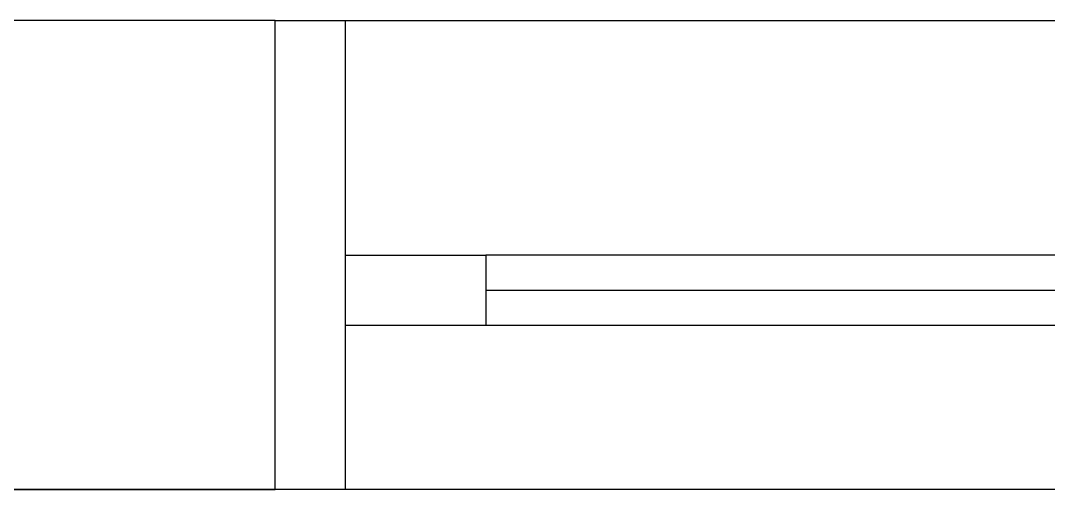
# Model space of a CAD drawing. Header units: millimetres. Extents: x -41292 to 298682, y -22072 to 33155.
# Drawn here: x 34336.1 to 34774.7, y -12169.4 to -11969.4 of the extents above; entities that cross this region are included whole.
import ezdxf

# ---------------------------------------------------------------- set-up
doc = ezdxf.new("R2010")
doc.units = ezdxf.units.MM
for name, color, linetype in [('벽1', 2, 'Continuous'), ('창호', 4, 'Continuous'), ('틀', 8, 'Continuous')]:
    doc.layers.add(name, color=color, linetype=linetype)

# ---------------------------------------------------------------- blocks, each defined once
blk = doc.blocks.new('rmfnasesx')
for p, q in [((61907.95, 3543.01), (61597.95, 3543.01)), ((61907.95, 3343.01), (61907.95, 3543.01)), ((61907.95, 3543.01), (64907.95, 3543.01)), ((61417.95, 3343.01), (61907.95, 3343.01))]:
    blk.add_line(p, q)

msp = doc.modelspace()

# ---------------------------------------------------------------- linework, layer by layer
at = {"layer": '벽1'}
for p, q in [((34444.67, -11969.42), (34134.67, -11969.42)), ((34444.67, -12169.42), (34444.67, -11969.42)), ((34444.67, -12169.42), (33499.67, -12169.42))]:
    msp.add_line(p, q, dxfattribs=at)
at = {"layer": '창호'}
for p, q in [((35964.67, -12069.42), (34534.67, -12069.42)), ((35964.67, -12099.42), (34534.67, -12099.42))]:
    msp.add_line(p, q, dxfattribs=at)
at = {"layer": '틀'}
for p, q in [((34444.67, -11969.42), (37444.67, -11969.42)), ((34444.67, -12169.42), (34444.67, -11969.42)), ((34474.67, -12169.42), (34474.67, -11969.42)), ((34534.67, -12084.42), (35964.67, -12084.42)), ((37444.67, -12169.42), (34444.67, -12169.42))]:
    msp.add_line(p, q, dxfattribs=at)
msp.add_lwpolyline([(34474.67, -12099.42), (34474.67, -12069.42), (34534.67, -12069.42), (34534.67, -12099.42)], close=True, dxfattribs=at)

# ---------------------------------------------------------------- block references
msp.add_blockref('rmfnasesx', (-27463.27, -15512.43))

doc.saveas('drawing.dxf')
